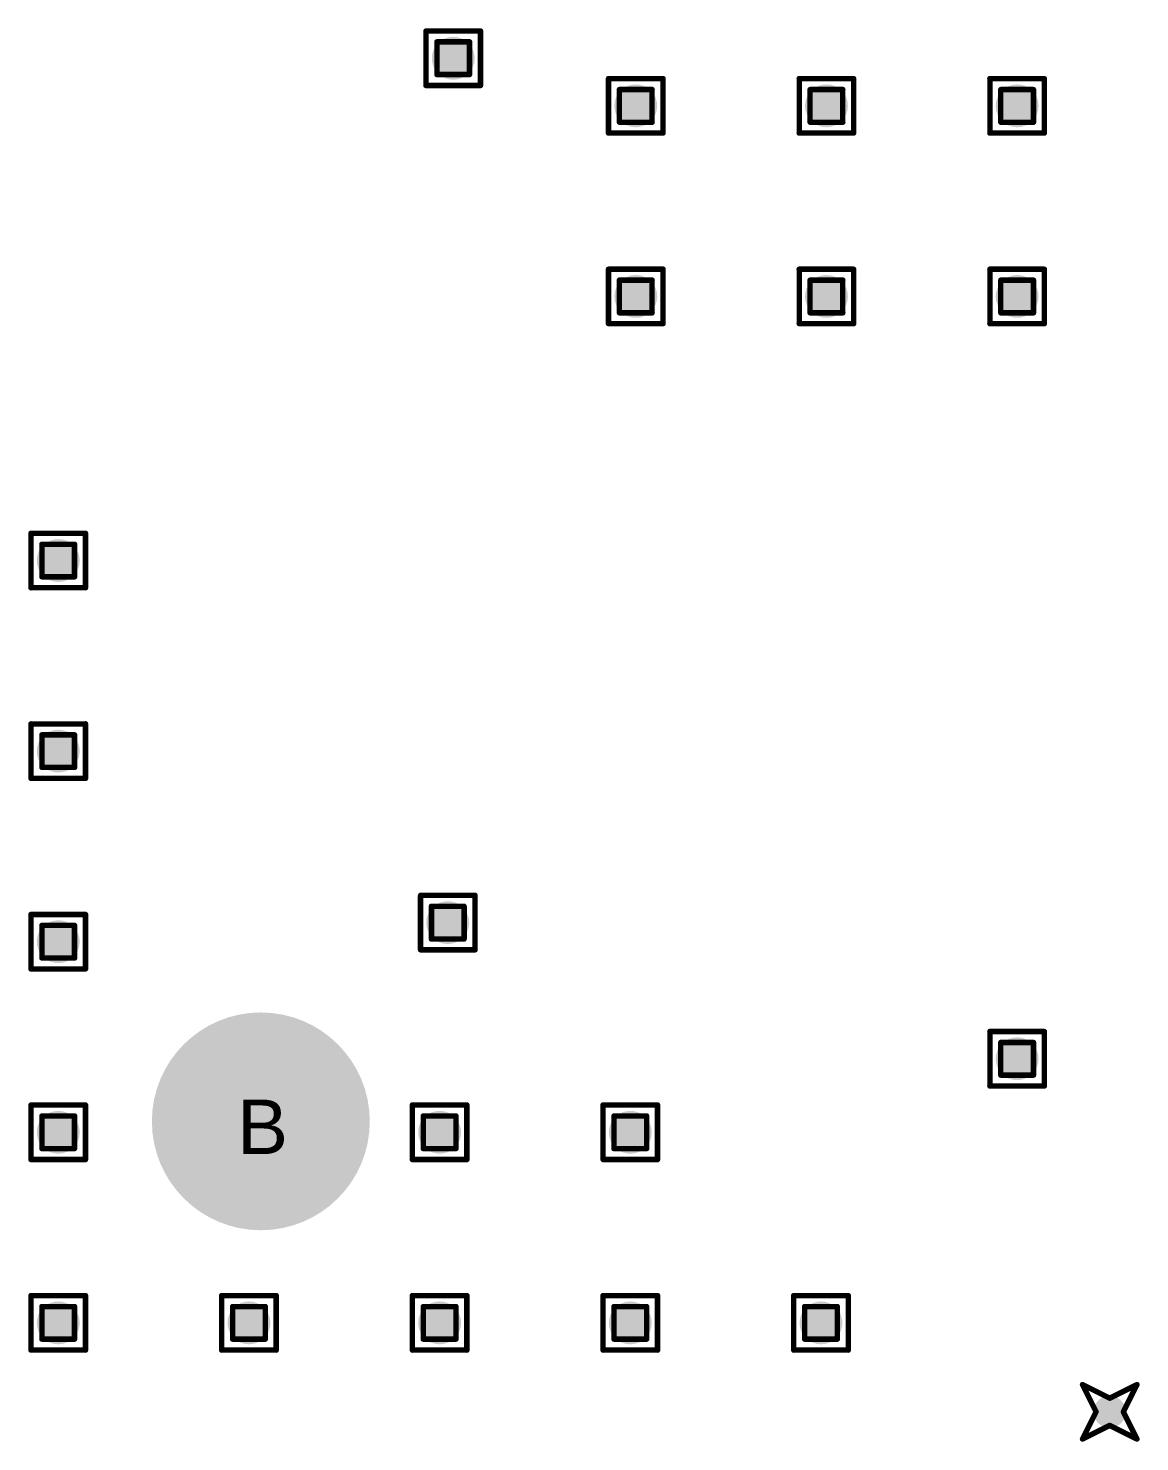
# Model space of a CAD drawing. Header units: millimetres. Extents: x -25 to 478, y -31 to 252.
# Drawn here: x 170.28 to 180.64, y 18.06 to 31.25 of the extents above; entities that cross this region are included whole.
import ezdxf

# ---------------------------------------------------------------- set-up
doc = ezdxf.new("R2010")
doc.units = ezdxf.units.MM
for name, color, linetype in [('DrillDrawing', 1, 'Continuous'), ('MultiLayer', 9, 'Continuous'), ('PadHoleLayer', 156, 'Continuous'), ('ViaHoleLayer', 16, 'Continuous')]:
    doc.layers.add(name, color=color, linetype=linetype)
doc.styles.add('Arial', font='', dxfattribs={"height": 0.2})
doc.styles.get('Arial').set_extended_font_data('Arial')

# ---------------------------------------------------------------- blocks, each defined once
blk = doc.blocks.new('KEYSTONE5000_950')
at = {"layer": 'MultiLayer'}
h = blk.add_hatch(color=9, dxfattribs=at)
edge = h.paths.add_edge_path()
edge.add_arc((0, 0), 1.016, 0, 360)
at = {"layer": 'PadHoleLayer'}
h = blk.add_hatch(color=156, dxfattribs=at)
edge = h.paths.add_edge_path()
edge.add_arc((0, 0), 0.508, 0, 360)

msp = doc.modelspace()

# ---------------------------------------------------------------- hatches: boundary and pattern name
at = {"layer": 'ViaHoleLayer'}
h = msp.add_hatch(color=16, dxfattribs=at)
edge = h.paths.add_edge_path()
edge.add_arc((174.244, 30.969), 0.2, 0, 360)
h = msp.add_hatch(color=16, dxfattribs=at)
edge = h.paths.add_edge_path()
edge.add_arc((175.946, 30.525), 0.2, 0, 360)
h = msp.add_hatch(color=16, dxfattribs=at)
edge = h.paths.add_edge_path()
edge.add_arc((177.724, 30.525), 0.2, 0, 360)
h = msp.add_hatch(color=16, dxfattribs=at)
edge = h.paths.add_edge_path()
edge.add_arc((179.502, 30.525), 0.2, 0, 360)
h = msp.add_hatch(color=16, dxfattribs=at)
edge = h.paths.add_edge_path()
edge.add_arc((175.946, 28.747), 0.2, 0, 360)
h = msp.add_hatch(color=16, dxfattribs=at)
edge = h.paths.add_edge_path()
edge.add_arc((177.724, 28.747), 0.2, 0, 360)
h = msp.add_hatch(color=16, dxfattribs=at)
edge = h.paths.add_edge_path()
edge.add_arc((179.502, 28.747), 0.2, 0, 360)
h = msp.add_hatch(color=16, dxfattribs=at)
edge = h.paths.add_edge_path()
edge.add_arc((170.561, 26.283), 0.2, 0, 360)
h = msp.add_hatch(color=16, dxfattribs=at)
edge = h.paths.add_edge_path()
edge.add_arc((170.561, 24.505), 0.2, 0, 360)
h = msp.add_hatch(color=16, dxfattribs=at)
edge = h.paths.add_edge_path()
edge.add_arc((174.193, 22.905), 0.2, 0, 360)
h = msp.add_hatch(color=16, dxfattribs=at)
edge = h.paths.add_edge_path()
edge.add_arc((170.561, 22.727), 0.2, 0, 360)
h = msp.add_hatch(color=16, dxfattribs=at)
edge = h.paths.add_edge_path()
edge.add_arc((179.502, 21.635), 0.2, 0, 360)
h = msp.add_hatch(color=16, dxfattribs=at)
edge = h.paths.add_edge_path()
edge.add_arc((170.561, 20.949), 0.2, 0, 360)
h = msp.add_hatch(color=16, dxfattribs=at)
edge = h.paths.add_edge_path()
edge.add_arc((174.117, 20.949), 0.2, 0, 360)
h = msp.add_hatch(color=16, dxfattribs=at)
edge = h.paths.add_edge_path()
edge.add_arc((175.895, 20.949), 0.2, 0, 360)
h = msp.add_hatch(color=16, dxfattribs=at)
edge = h.paths.add_edge_path()
edge.add_arc((170.561, 19.171), 0.2, 0, 360)
h = msp.add_hatch(color=16, dxfattribs=at)
edge = h.paths.add_edge_path()
edge.add_arc((172.339, 19.171), 0.2, 0, 360)
h = msp.add_hatch(color=16, dxfattribs=at)
edge = h.paths.add_edge_path()
edge.add_arc((174.117, 19.171), 0.2, 0, 360)
h = msp.add_hatch(color=16, dxfattribs=at)
edge = h.paths.add_edge_path()
edge.add_arc((175.895, 19.171), 0.2, 0, 360)
h = msp.add_hatch(color=16, dxfattribs=at)
edge = h.paths.add_edge_path()
edge.add_arc((177.673, 19.171), 0.2, 0, 360)
h = msp.add_hatch(color=16, dxfattribs=at)
edge = h.paths.add_edge_path()
edge.add_arc((180.365, 18.341), 0.15, 0, 360)

# ---------------------------------------------------------------- linework, layer by layer
at = {"layer": 'DrillDrawing', "const_width": 0.0508}
for points in [[(173.99, 31.223), (174.498, 31.223)], [(173.99, 30.715), (173.99, 31.223)], [(174.092, 31.122), (174.396, 31.122)], [(174.092, 30.817), (174.092, 31.122)], [(174.396, 30.817), (174.396, 31.122)], [(174.498, 30.715), (174.498, 31.223)], [(173.99, 30.715), (174.498, 30.715)], [(174.092, 30.817), (174.396, 30.817)], [(175.692, 30.779), (176.2, 30.779)], [(175.692, 30.271), (175.692, 30.779)], [(176.2, 30.271), (176.2, 30.779)], [(177.47, 30.779), (177.978, 30.779)], [(177.47, 30.271), (177.47, 30.779)], [(177.978, 30.271), (177.978, 30.779)], [(179.248, 30.779), (179.756, 30.779)], [(179.248, 30.271), (179.248, 30.779)], [(179.756, 30.271), (179.756, 30.779)], [(175.793, 30.677), (176.098, 30.677)], [(175.793, 30.372), (175.793, 30.677)], [(176.098, 30.372), (176.098, 30.677)], [(177.571, 30.677), (177.876, 30.677)], [(177.571, 30.372), (177.571, 30.677)], [(177.876, 30.372), (177.876, 30.677)], [(179.349, 30.677), (179.654, 30.677)], [(179.349, 30.372), (179.349, 30.677)], [(179.654, 30.372), (179.654, 30.677)], [(175.793, 30.372), (176.098, 30.372)], [(177.571, 30.372), (177.876, 30.372)], [(179.349, 30.372), (179.654, 30.372)], [(175.692, 30.271), (176.2, 30.271)], [(177.47, 30.271), (177.978, 30.271)], [(179.248, 30.271), (179.756, 30.271)], [(175.692, 29.001), (176.2, 29.001)], [(175.692, 28.493), (175.692, 29.001)], [(176.2, 28.493), (176.2, 29.001)], [(177.47, 29.001), (177.978, 29.001)], [(177.47, 28.493), (177.47, 29.001)], [(177.978, 28.493), (177.978, 29.001)], [(179.248, 29.001), (179.756, 29.001)], [(179.248, 28.493), (179.248, 29.001)], [(179.756, 28.493), (179.756, 29.001)], [(175.793, 28.899), (176.098, 28.899)], [(175.793, 28.594), (175.793, 28.899)], [(176.098, 28.594), (176.098, 28.899)], [(177.571, 28.899), (177.876, 28.899)], [(177.571, 28.594), (177.571, 28.899)], [(177.876, 28.594), (177.876, 28.899)], [(179.349, 28.899), (179.654, 28.899)], [(179.349, 28.594), (179.349, 28.899)], [(179.654, 28.594), (179.654, 28.899)], [(175.793, 28.594), (176.098, 28.594)], [(177.571, 28.594), (177.876, 28.594)], [(179.349, 28.594), (179.654, 28.594)], [(175.692, 28.493), (176.2, 28.493)], [(177.47, 28.493), (177.978, 28.493)], [(179.248, 28.493), (179.756, 28.493)], [(170.307, 26.537), (170.815, 26.537)], [(170.307, 26.029), (170.307, 26.537)], [(170.815, 26.029), (170.815, 26.537)], [(170.409, 26.435), (170.713, 26.435)], [(170.409, 26.131), (170.409, 26.435)], [(170.713, 26.131), (170.713, 26.435)], [(170.409, 26.131), (170.713, 26.131)], [(170.307, 26.029), (170.815, 26.029)], [(170.307, 24.759), (170.815, 24.759)], [(170.307, 24.251), (170.307, 24.759)], [(170.409, 24.657), (170.713, 24.657)], [(170.409, 24.353), (170.409, 24.657)], [(170.713, 24.353), (170.713, 24.657)], [(170.815, 24.251), (170.815, 24.759)], [(170.307, 24.251), (170.815, 24.251)], [(170.409, 24.353), (170.713, 24.353)], [(173.939, 23.159), (174.447, 23.159)], [(173.939, 22.651), (173.939, 23.159)], [(174.041, 23.057), (174.346, 23.057)], [(174.041, 22.752), (174.041, 23.057)], [(174.346, 22.752), (174.346, 23.057)], [(174.447, 22.651), (174.447, 23.159)], [(170.307, 22.981), (170.815, 22.981)], [(170.307, 22.473), (170.307, 22.981)], [(170.815, 22.473), (170.815, 22.981)], [(170.409, 22.879), (170.713, 22.879)], [(170.409, 22.575), (170.409, 22.879)], [(170.713, 22.575), (170.713, 22.879)], [(174.041, 22.752), (174.346, 22.752)], [(170.409, 22.575), (170.713, 22.575)], [(173.939, 22.651), (174.447, 22.651)], [(170.307, 22.473), (170.815, 22.473)], [(179.248, 21.889), (179.756, 21.889)], [(179.248, 21.381), (179.248, 21.889)], [(179.756, 21.381), (179.756, 21.889)], [(179.349, 21.787), (179.654, 21.787)], [(179.349, 21.482), (179.349, 21.787)], [(179.654, 21.482), (179.654, 21.787)], [(179.349, 21.482), (179.654, 21.482)], [(179.248, 21.381), (179.756, 21.381)], [(170.307, 21.203), (170.815, 21.203)], [(170.307, 20.695), (170.307, 21.203)], [(170.409, 21.101), (170.713, 21.101)], [(170.409, 20.797), (170.409, 21.101)], [(170.713, 20.797), (170.713, 21.101)], [(170.815, 20.695), (170.815, 21.203)], [(173.863, 21.203), (174.371, 21.203)], [(173.863, 20.695), (173.863, 21.203)], [(173.965, 21.101), (174.269, 21.101)], [(173.965, 20.797), (173.965, 21.101)], [(174.269, 20.797), (174.269, 21.101)], [(174.371, 20.695), (174.371, 21.203)], [(175.641, 21.203), (176.149, 21.203)], [(175.641, 20.695), (175.641, 21.203)], [(175.743, 21.101), (176.047, 21.101)], [(175.743, 20.797), (175.743, 21.101)], [(176.047, 20.797), (176.047, 21.101)], [(176.149, 20.695), (176.149, 21.203)], [(170.307, 20.695), (170.815, 20.695)], [(170.409, 20.797), (170.713, 20.797)], [(173.863, 20.695), (174.371, 20.695)], [(173.965, 20.797), (174.269, 20.797)], [(175.641, 20.695), (176.149, 20.695)], [(175.743, 20.797), (176.047, 20.797)], [(170.307, 19.425), (170.815, 19.425)], [(170.307, 18.917), (170.307, 19.425)], [(170.815, 18.917), (170.815, 19.425)], [(172.085, 19.425), (172.593, 19.425)], [(172.085, 18.917), (172.085, 19.425)], [(172.593, 18.917), (172.593, 19.425)], [(173.863, 19.425), (174.371, 19.425)], [(173.863, 18.917), (173.863, 19.425)], [(174.371, 18.917), (174.371, 19.425)], [(175.641, 19.425), (176.149, 19.425)], [(175.641, 18.917), (175.641, 19.425)], [(176.149, 18.917), (176.149, 19.425)], [(177.419, 19.425), (177.927, 19.425)], [(177.419, 18.917), (177.419, 19.425)], [(177.927, 18.917), (177.927, 19.425)], [(170.409, 19.323), (170.713, 19.323)], [(170.409, 19.019), (170.409, 19.323)], [(170.713, 19.019), (170.713, 19.323)], [(172.187, 19.323), (172.491, 19.323)], [(172.187, 19.019), (172.187, 19.323)], [(172.491, 19.019), (172.491, 19.323)], [(173.965, 19.323), (174.269, 19.323)], [(173.965, 19.019), (173.965, 19.323)], [(174.269, 19.019), (174.269, 19.323)], [(175.743, 19.323), (176.047, 19.323)], [(175.743, 19.019), (175.743, 19.323)], [(176.047, 19.019), (176.047, 19.323)], [(177.521, 19.323), (177.825, 19.323)], [(177.521, 19.019), (177.521, 19.323)], [(177.825, 19.019), (177.825, 19.323)], [(170.409, 19.019), (170.713, 19.019)], [(172.187, 19.019), (172.491, 19.019)], [(173.965, 19.019), (174.269, 19.019)], [(175.743, 19.019), (176.047, 19.019)], [(177.521, 19.019), (177.825, 19.019)], [(170.307, 18.917), (170.815, 18.917)], [(172.085, 18.917), (172.593, 18.917)], [(173.863, 18.917), (174.371, 18.917)], [(175.641, 18.917), (176.149, 18.917)], [(177.419, 18.917), (177.927, 18.917)], [(180.111, 18.595), (180.365, 18.468)], [(180.111, 18.595), (180.238, 18.341)], [(180.365, 18.468), (180.619, 18.595)], [(180.492, 18.341), (180.619, 18.595)], [(180.111, 18.087), (180.238, 18.341)], [(180.492, 18.341), (180.619, 18.087)], [(180.111, 18.087), (180.365, 18.214)], [(180.365, 18.214), (180.619, 18.087)]]:
    msp.add_lwpolyline(points, dxfattribs=at)
at = {"layer": 'DrillDrawing', "const_width": 0.0254}
for points in [[(173.977, 31.223, 1), (174.003, 31.223, 1)], [(173.977, 31.223, 1), (174.003, 31.223, 1)], [(174.079, 31.122, 1), (174.104, 31.122, 1)], [(174.079, 31.122, 1), (174.104, 31.122, 1)], [(174.384, 31.122, 1), (174.409, 31.122, 1)], [(174.384, 31.122, 1), (174.409, 31.122, 1)], [(174.485, 31.223, 1), (174.511, 31.223, 1)], [(174.485, 31.223, 1), (174.511, 31.223, 1)], [(173.977, 30.715, 1), (174.003, 30.715, 1)], [(173.977, 30.715, 1), (174.003, 30.715, 1)], [(174.079, 30.817, 1), (174.104, 30.817, 1)], [(174.079, 30.817, 1), (174.104, 30.817, 1)], [(174.384, 30.817, 1), (174.409, 30.817, 1)], [(174.384, 30.817, 1), (174.409, 30.817, 1)], [(174.485, 30.715, 1), (174.511, 30.715, 1)], [(174.485, 30.715, 1), (174.511, 30.715, 1)], [(175.679, 30.779, 1), (175.704, 30.779, 1)], [(175.679, 30.779, 1), (175.704, 30.779, 1)], [(176.187, 30.779, 1), (176.213, 30.779, 1)], [(176.187, 30.779, 1), (176.213, 30.779, 1)], [(177.457, 30.779, 1), (177.482, 30.779, 1)], [(177.457, 30.779, 1), (177.482, 30.779, 1)], [(177.965, 30.779, 1), (177.99, 30.779, 1)], [(177.965, 30.779, 1), (177.99, 30.779, 1)], [(179.235, 30.779, 1), (179.261, 30.779, 1)], [(179.235, 30.779, 1), (179.261, 30.779, 1)], [(179.743, 30.779, 1), (179.768, 30.779, 1)], [(179.743, 30.779, 1), (179.768, 30.779, 1)], [(175.781, 30.677, 1), (175.806, 30.677, 1)], [(175.781, 30.677, 1), (175.806, 30.677, 1)], [(176.085, 30.677, 1), (176.111, 30.677, 1)], [(176.085, 30.677, 1), (176.111, 30.677, 1)], [(177.559, 30.677, 1), (177.584, 30.677, 1)], [(177.559, 30.677, 1), (177.584, 30.677, 1)], [(177.863, 30.677, 1), (177.889, 30.677, 1)], [(177.863, 30.677, 1), (177.889, 30.677, 1)], [(179.337, 30.677, 1), (179.362, 30.677, 1)], [(179.337, 30.677, 1), (179.362, 30.677, 1)], [(179.642, 30.677, 1), (179.667, 30.677, 1)], [(179.642, 30.677, 1), (179.667, 30.677, 1)], [(175.781, 30.372, 1), (175.806, 30.372, 1)], [(175.781, 30.372, 1), (175.806, 30.372, 1)], [(176.085, 30.372, 1), (176.111, 30.372, 1)], [(176.085, 30.372, 1), (176.111, 30.372, 1)], [(177.559, 30.372, 1), (177.584, 30.372, 1)], [(177.559, 30.372, 1), (177.584, 30.372, 1)], [(177.863, 30.372, 1), (177.889, 30.372, 1)], [(177.863, 30.372, 1), (177.889, 30.372, 1)], [(179.337, 30.372, 1), (179.362, 30.372, 1)], [(179.337, 30.372, 1), (179.362, 30.372, 1)], [(179.642, 30.372, 1), (179.667, 30.372, 1)], [(179.642, 30.372, 1), (179.667, 30.372, 1)], [(175.679, 30.271, 1), (175.704, 30.271, 1)], [(175.679, 30.271, 1), (175.704, 30.271, 1)], [(176.187, 30.271, 1), (176.213, 30.271, 1)], [(176.187, 30.271, 1), (176.213, 30.271, 1)], [(177.457, 30.271, 1), (177.482, 30.271, 1)], [(177.457, 30.271, 1), (177.482, 30.271, 1)], [(177.965, 30.271, 1), (177.99, 30.271, 1)], [(177.965, 30.271, 1), (177.99, 30.271, 1)], [(179.235, 30.271, 1), (179.261, 30.271, 1)], [(179.235, 30.271, 1), (179.261, 30.271, 1)], [(179.743, 30.271, 1), (179.768, 30.271, 1)], [(179.743, 30.271, 1), (179.768, 30.271, 1)], [(175.679, 29.001, 1), (175.704, 29.001, 1)], [(175.679, 29.001, 1), (175.704, 29.001, 1)], [(176.187, 29.001, 1), (176.213, 29.001, 1)], [(176.187, 29.001, 1), (176.213, 29.001, 1)], [(177.457, 29.001, 1), (177.482, 29.001, 1)], [(177.457, 29.001, 1), (177.482, 29.001, 1)], [(177.965, 29.001, 1), (177.99, 29.001, 1)], [(177.965, 29.001, 1), (177.99, 29.001, 1)], [(179.235, 29.001, 1), (179.261, 29.001, 1)], [(179.235, 29.001, 1), (179.261, 29.001, 1)], [(179.743, 29.001, 1), (179.768, 29.001, 1)], [(179.743, 29.001, 1), (179.768, 29.001, 1)], [(175.781, 28.899, 1), (175.806, 28.899, 1)], [(175.781, 28.899, 1), (175.806, 28.899, 1)], [(176.085, 28.899, 1), (176.111, 28.899, 1)], [(176.085, 28.899, 1), (176.111, 28.899, 1)], [(177.559, 28.899, 1), (177.584, 28.899, 1)], [(177.559, 28.899, 1), (177.584, 28.899, 1)], [(177.863, 28.899, 1), (177.889, 28.899, 1)], [(177.863, 28.899, 1), (177.889, 28.899, 1)], [(179.337, 28.899, 1), (179.362, 28.899, 1)], [(179.337, 28.899, 1), (179.362, 28.899, 1)], [(179.642, 28.899, 1), (179.667, 28.899, 1)], [(179.642, 28.899, 1), (179.667, 28.899, 1)], [(175.781, 28.594, 1), (175.806, 28.594, 1)], [(175.781, 28.594, 1), (175.806, 28.594, 1)], [(176.085, 28.594, 1), (176.111, 28.594, 1)], [(176.085, 28.594, 1), (176.111, 28.594, 1)], [(177.559, 28.594, 1), (177.584, 28.594, 1)], [(177.559, 28.594, 1), (177.584, 28.594, 1)], [(177.863, 28.594, 1), (177.889, 28.594, 1)], [(177.863, 28.594, 1), (177.889, 28.594, 1)], [(179.337, 28.594, 1), (179.362, 28.594, 1)], [(179.337, 28.594, 1), (179.362, 28.594, 1)], [(179.642, 28.594, 1), (179.667, 28.594, 1)], [(179.642, 28.594, 1), (179.667, 28.594, 1)], [(175.679, 28.493, 1), (175.704, 28.493, 1)], [(175.679, 28.493, 1), (175.704, 28.493, 1)], [(176.187, 28.493, 1), (176.213, 28.493, 1)], [(176.187, 28.493, 1), (176.213, 28.493, 1)], [(177.457, 28.493, 1), (177.482, 28.493, 1)], [(177.457, 28.493, 1), (177.482, 28.493, 1)], [(177.965, 28.493, 1), (177.99, 28.493, 1)], [(177.965, 28.493, 1), (177.99, 28.493, 1)], [(179.235, 28.493, 1), (179.261, 28.493, 1)], [(179.235, 28.493, 1), (179.261, 28.493, 1)], [(179.743, 28.493, 1), (179.768, 28.493, 1)], [(179.743, 28.493, 1), (179.768, 28.493, 1)], [(170.294, 26.537, 1), (170.32, 26.537, 1)], [(170.294, 26.537, 1), (170.32, 26.537, 1)], [(170.802, 26.537, 1), (170.828, 26.537, 1)], [(170.802, 26.537, 1), (170.828, 26.537, 1)], [(170.396, 26.435, 1), (170.421, 26.435, 1)], [(170.396, 26.435, 1), (170.421, 26.435, 1)], [(170.701, 26.435, 1), (170.726, 26.435, 1)], [(170.701, 26.435, 1), (170.726, 26.435, 1)], [(170.396, 26.131, 1), (170.421, 26.131, 1)], [(170.396, 26.131, 1), (170.421, 26.131, 1)], [(170.701, 26.131, 1), (170.726, 26.131, 1)], [(170.701, 26.131, 1), (170.726, 26.131, 1)], [(170.294, 26.029, 1), (170.32, 26.029, 1)], [(170.294, 26.029, 1), (170.32, 26.029, 1)], [(170.802, 26.029, 1), (170.828, 26.029, 1)], [(170.802, 26.029, 1), (170.828, 26.029, 1)], [(170.294, 24.759, 1), (170.32, 24.759, 1)], [(170.294, 24.759, 1), (170.32, 24.759, 1)], [(170.396, 24.657, 1), (170.421, 24.657, 1)], [(170.396, 24.657, 1), (170.421, 24.657, 1)], [(170.701, 24.657, 1), (170.726, 24.657, 1)], [(170.701, 24.657, 1), (170.726, 24.657, 1)], [(170.802, 24.759, 1), (170.828, 24.759, 1)], [(170.802, 24.759, 1), (170.828, 24.759, 1)], [(170.294, 24.251, 1), (170.32, 24.251, 1)], [(170.294, 24.251, 1), (170.32, 24.251, 1)], [(170.396, 24.353, 1), (170.421, 24.353, 1)], [(170.396, 24.353, 1), (170.421, 24.353, 1)], [(170.701, 24.353, 1), (170.726, 24.353, 1)], [(170.701, 24.353, 1), (170.726, 24.353, 1)], [(170.802, 24.251, 1), (170.828, 24.251, 1)], [(170.802, 24.251, 1), (170.828, 24.251, 1)], [(173.927, 23.159, 1), (173.952, 23.159, 1)], [(173.927, 23.159, 1), (173.952, 23.159, 1)], [(174.028, 23.057, 1), (174.054, 23.057, 1)], [(174.028, 23.057, 1), (174.054, 23.057, 1)], [(174.333, 23.057, 1), (174.358, 23.057, 1)], [(174.333, 23.057, 1), (174.358, 23.057, 1)], [(174.435, 23.159, 1), (174.46, 23.159, 1)], [(174.435, 23.159, 1), (174.46, 23.159, 1)], [(170.294, 22.981, 1), (170.32, 22.981, 1)], [(170.294, 22.981, 1), (170.32, 22.981, 1)], [(170.802, 22.981, 1), (170.828, 22.981, 1)], [(170.802, 22.981, 1), (170.828, 22.981, 1)], [(170.396, 22.879, 1), (170.421, 22.879, 1)], [(170.396, 22.879, 1), (170.421, 22.879, 1)], [(170.701, 22.879, 1), (170.726, 22.879, 1)], [(170.701, 22.879, 1), (170.726, 22.879, 1)], [(174.028, 22.752, 1), (174.054, 22.752, 1)], [(174.028, 22.752, 1), (174.054, 22.752, 1)], [(174.333, 22.752, 1), (174.358, 22.752, 1)], [(174.333, 22.752, 1), (174.358, 22.752, 1)], [(170.396, 22.575, 1), (170.421, 22.575, 1)], [(170.396, 22.575, 1), (170.421, 22.575, 1)], [(170.701, 22.575, 1), (170.726, 22.575, 1)], [(170.701, 22.575, 1), (170.726, 22.575, 1)], [(173.927, 22.651, 1), (173.952, 22.651, 1)], [(173.927, 22.651, 1), (173.952, 22.651, 1)], [(174.435, 22.651, 1), (174.46, 22.651, 1)], [(174.435, 22.651, 1), (174.46, 22.651, 1)], [(170.294, 22.473, 1), (170.32, 22.473, 1)], [(170.294, 22.473, 1), (170.32, 22.473, 1)], [(170.802, 22.473, 1), (170.828, 22.473, 1)], [(170.802, 22.473, 1), (170.828, 22.473, 1)], [(179.235, 21.889, 1), (179.261, 21.889, 1)], [(179.235, 21.889, 1), (179.261, 21.889, 1)], [(179.743, 21.889, 1), (179.768, 21.889, 1)], [(179.743, 21.889, 1), (179.768, 21.889, 1)], [(179.337, 21.787, 1), (179.362, 21.787, 1)], [(179.337, 21.787, 1), (179.362, 21.787, 1)], [(179.642, 21.787, 1), (179.667, 21.787, 1)], [(179.642, 21.787, 1), (179.667, 21.787, 1)], [(179.337, 21.482, 1), (179.362, 21.482, 1)], [(179.337, 21.482, 1), (179.362, 21.482, 1)], [(179.642, 21.482, 1), (179.667, 21.482, 1)], [(179.642, 21.482, 1), (179.667, 21.482, 1)], [(179.235, 21.381, 1), (179.261, 21.381, 1)], [(179.235, 21.381, 1), (179.261, 21.381, 1)], [(179.743, 21.381, 1), (179.768, 21.381, 1)], [(179.743, 21.381, 1), (179.768, 21.381, 1)], [(170.294, 21.203, 1), (170.32, 21.203, 1)], [(170.294, 21.203, 1), (170.32, 21.203, 1)], [(170.396, 21.101, 1), (170.421, 21.101, 1)], [(170.396, 21.101, 1), (170.421, 21.101, 1)], [(170.701, 21.101, 1), (170.726, 21.101, 1)], [(170.701, 21.101, 1), (170.726, 21.101, 1)], [(170.802, 21.203, 1), (170.828, 21.203, 1)], [(170.802, 21.203, 1), (170.828, 21.203, 1)], [(173.85, 21.203, 1), (173.876, 21.203, 1)], [(173.85, 21.203, 1), (173.876, 21.203, 1)], [(173.952, 21.101, 1), (173.977, 21.101, 1)], [(173.952, 21.101, 1), (173.977, 21.101, 1)], [(174.257, 21.101, 1), (174.282, 21.101, 1)], [(174.257, 21.101, 1), (174.282, 21.101, 1)], [(174.358, 21.203, 1), (174.384, 21.203, 1)], [(174.358, 21.203, 1), (174.384, 21.203, 1)], [(175.628, 21.203, 1), (175.654, 21.203, 1)], [(175.628, 21.203, 1), (175.654, 21.203, 1)], [(175.73, 21.101, 1), (175.755, 21.101, 1)], [(175.73, 21.101, 1), (175.755, 21.101, 1)], [(176.035, 21.101, 1), (176.06, 21.101, 1)], [(176.035, 21.101, 1), (176.06, 21.101, 1)], [(176.136, 21.203, 1), (176.162, 21.203, 1)], [(176.136, 21.203, 1), (176.162, 21.203, 1)], [(170.294, 20.695, 1), (170.32, 20.695, 1)], [(170.294, 20.695, 1), (170.32, 20.695, 1)], [(170.396, 20.797, 1), (170.421, 20.797, 1)], [(170.396, 20.797, 1), (170.421, 20.797, 1)], [(170.701, 20.797, 1), (170.726, 20.797, 1)], [(170.701, 20.797, 1), (170.726, 20.797, 1)], [(170.802, 20.695, 1), (170.828, 20.695, 1)], [(170.802, 20.695, 1), (170.828, 20.695, 1)], [(173.85, 20.695, 1), (173.876, 20.695, 1)], [(173.85, 20.695, 1), (173.876, 20.695, 1)], [(173.952, 20.797, 1), (173.977, 20.797, 1)], [(173.952, 20.797, 1), (173.977, 20.797, 1)], [(174.257, 20.797, 1), (174.282, 20.797, 1)], [(174.257, 20.797, 1), (174.282, 20.797, 1)], [(174.358, 20.695, 1), (174.384, 20.695, 1)], [(174.358, 20.695, 1), (174.384, 20.695, 1)], [(175.628, 20.695, 1), (175.654, 20.695, 1)], [(175.628, 20.695, 1), (175.654, 20.695, 1)], [(175.73, 20.797, 1), (175.755, 20.797, 1)], [(175.73, 20.797, 1), (175.755, 20.797, 1)], [(176.035, 20.797, 1), (176.06, 20.797, 1)], [(176.035, 20.797, 1), (176.06, 20.797, 1)], [(176.136, 20.695, 1), (176.162, 20.695, 1)], [(176.136, 20.695, 1), (176.162, 20.695, 1)], [(170.294, 19.425, 1), (170.32, 19.425, 1)], [(170.294, 19.425, 1), (170.32, 19.425, 1)], [(170.802, 19.425, 1), (170.828, 19.425, 1)], [(170.802, 19.425, 1), (170.828, 19.425, 1)], [(172.072, 19.425, 1), (172.098, 19.425, 1)], [(172.072, 19.425, 1), (172.098, 19.425, 1)], [(172.58, 19.425, 1), (172.606, 19.425, 1)], [(172.58, 19.425, 1), (172.606, 19.425, 1)], [(173.85, 19.425, 1), (173.876, 19.425, 1)], [(173.85, 19.425, 1), (173.876, 19.425, 1)], [(174.358, 19.425, 1), (174.384, 19.425, 1)], [(174.358, 19.425, 1), (174.384, 19.425, 1)], [(175.628, 19.425, 1), (175.654, 19.425, 1)], [(175.628, 19.425, 1), (175.654, 19.425, 1)], [(176.136, 19.425, 1), (176.162, 19.425, 1)], [(176.136, 19.425, 1), (176.162, 19.425, 1)], [(177.406, 19.425, 1), (177.432, 19.425, 1)], [(177.406, 19.425, 1), (177.432, 19.425, 1)], [(177.914, 19.425, 1), (177.94, 19.425, 1)], [(177.914, 19.425, 1), (177.94, 19.425, 1)], [(170.396, 19.323, 1), (170.421, 19.323, 1)], [(170.396, 19.323, 1), (170.421, 19.323, 1)], [(170.701, 19.323, 1), (170.726, 19.323, 1)], [(170.701, 19.323, 1), (170.726, 19.323, 1)], [(172.174, 19.323, 1), (172.199, 19.323, 1)], [(172.174, 19.323, 1), (172.199, 19.323, 1)], [(172.479, 19.323, 1), (172.504, 19.323, 1)], [(172.479, 19.323, 1), (172.504, 19.323, 1)], [(173.952, 19.323, 1), (173.977, 19.323, 1)], [(173.952, 19.323, 1), (173.977, 19.323, 1)], [(174.257, 19.323, 1), (174.282, 19.323, 1)], [(174.257, 19.323, 1), (174.282, 19.323, 1)], [(175.73, 19.323, 1), (175.755, 19.323, 1)], [(175.73, 19.323, 1), (175.755, 19.323, 1)], [(176.035, 19.323, 1), (176.06, 19.323, 1)], [(176.035, 19.323, 1), (176.06, 19.323, 1)], [(177.508, 19.323, 1), (177.533, 19.323, 1)], [(177.508, 19.323, 1), (177.533, 19.323, 1)], [(177.813, 19.323, 1), (177.838, 19.323, 1)], [(177.813, 19.323, 1), (177.838, 19.323, 1)], [(170.396, 19.019, 1), (170.421, 19.019, 1)], [(170.396, 19.019, 1), (170.421, 19.019, 1)], [(170.701, 19.019, 1), (170.726, 19.019, 1)], [(170.701, 19.019, 1), (170.726, 19.019, 1)], [(172.174, 19.019, 1), (172.199, 19.019, 1)], [(172.174, 19.019, 1), (172.199, 19.019, 1)], [(172.479, 19.019, 1), (172.504, 19.019, 1)], [(172.479, 19.019, 1), (172.504, 19.019, 1)], [(173.952, 19.019, 1), (173.977, 19.019, 1)], [(173.952, 19.019, 1), (173.977, 19.019, 1)], [(174.257, 19.019, 1), (174.282, 19.019, 1)], [(174.257, 19.019, 1), (174.282, 19.019, 1)], [(175.73, 19.019, 1), (175.755, 19.019, 1)], [(175.73, 19.019, 1), (175.755, 19.019, 1)], [(176.035, 19.019, 1), (176.06, 19.019, 1)], [(176.035, 19.019, 1), (176.06, 19.019, 1)], [(177.508, 19.019, 1), (177.533, 19.019, 1)], [(177.508, 19.019, 1), (177.533, 19.019, 1)], [(177.813, 19.019, 1), (177.838, 19.019, 1)], [(177.813, 19.019, 1), (177.838, 19.019, 1)], [(170.294, 18.917, 1), (170.32, 18.917, 1)], [(170.294, 18.917, 1), (170.32, 18.917, 1)], [(170.802, 18.917, 1), (170.828, 18.917, 1)], [(170.802, 18.917, 1), (170.828, 18.917, 1)], [(172.072, 18.917, 1), (172.098, 18.917, 1)], [(172.072, 18.917, 1), (172.098, 18.917, 1)], [(172.58, 18.917, 1), (172.606, 18.917, 1)], [(172.58, 18.917, 1), (172.606, 18.917, 1)], [(173.85, 18.917, 1), (173.876, 18.917, 1)], [(173.85, 18.917, 1), (173.876, 18.917, 1)], [(174.358, 18.917, 1), (174.384, 18.917, 1)], [(174.358, 18.917, 1), (174.384, 18.917, 1)], [(175.628, 18.917, 1), (175.654, 18.917, 1)], [(175.628, 18.917, 1), (175.654, 18.917, 1)], [(176.136, 18.917, 1), (176.162, 18.917, 1)], [(176.136, 18.917, 1), (176.162, 18.917, 1)], [(177.406, 18.917, 1), (177.432, 18.917, 1)], [(177.406, 18.917, 1), (177.432, 18.917, 1)], [(177.914, 18.917, 1), (177.94, 18.917, 1)], [(177.914, 18.917, 1), (177.94, 18.917, 1)], [(180.099, 18.595, 1), (180.124, 18.595, 1)], [(180.099, 18.595, 1), (180.124, 18.595, 1)], [(180.607, 18.595, 1), (180.632, 18.595, 1)], [(180.607, 18.595, 1), (180.632, 18.595, 1)], [(180.353, 18.468, 1), (180.378, 18.468, 1)], [(180.353, 18.468, 1), (180.378, 18.468, 1)], [(180.226, 18.341, 1), (180.251, 18.341, 1)], [(180.226, 18.341, 1), (180.251, 18.341, 1)], [(180.48, 18.341, 1), (180.505, 18.341, 1)], [(180.48, 18.341, 1), (180.505, 18.341, 1)], [(180.353, 18.214, 1), (180.378, 18.214, 1)], [(180.353, 18.214, 1), (180.378, 18.214, 1)], [(180.099, 18.087, 1), (180.124, 18.087, 1)], [(180.099, 18.087, 1), (180.124, 18.087, 1)], [(180.607, 18.087, 1), (180.632, 18.087, 1)], [(180.607, 18.087, 1), (180.632, 18.087, 1)]]:
    msp.add_lwpolyline(points, format="xyb", close=True, dxfattribs=at)

# ---------------------------------------------------------------- block references
at = {"rotation": 90}
msp.add_blockref('KEYSTONE5000_950', (172.45, 21.051), dxfattribs=at)

# ---------------------------------------------------------------- texts
at = {"layer": 'DrillDrawing', "style": 'Arial'}
msp.add_text('B', height=0.508, dxfattribs=at).set_placement((172.23, 20.746))

doc.saveas('drawing.dxf')
